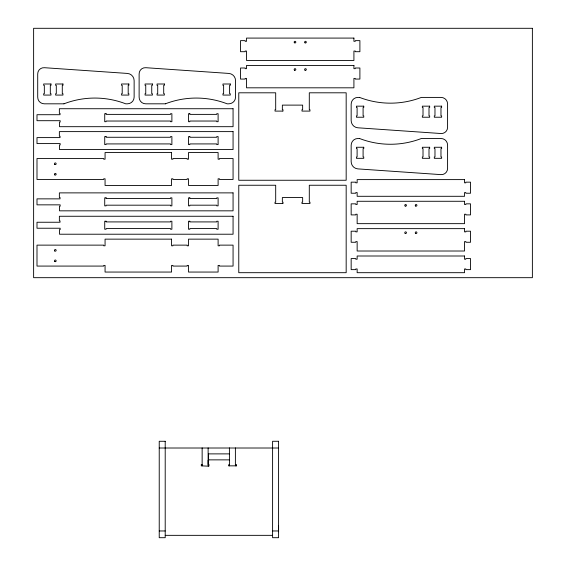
<?xml version="1.0" encoding="UTF-8"?>
<svg xmlns="http://www.w3.org/2000/svg" width="566" height="566" viewBox="0 0 566 566"><rect width="100%" height="100%" fill="white"/><g stroke="black" fill="none" stroke-linecap="round" stroke-linejoin="round"><path stroke-width="0.85" d="M208.79 466.193L201.305 465.853L201.305 464.488L202.14 464.488M282.002 111.099L275.026 111.099L275.026 109.733L275.692 109.733L275.692 92.81L238.774 92.803L238.774 180.257L346.173 180.257L346.173 92.803L309.298 92.803L309.298 109.733L309.963 109.733L309.963 111.092L301.982 111.092L301.982 109.733L302.647 109.733L302.647 105.113L282.363 105.113L282.342 109.733L283.007 109.733L283 111.106L282.335 111.099M282.002 203.534L275.026 203.534L275.026 202.168L275.692 202.168L275.692 185.245L238.774 185.245L238.774 272.692L346.173 272.692L346.173 185.245L309.298 185.245L309.298 202.168L309.963 202.168L309.963 203.527L301.982 203.527L301.982 202.168L302.647 202.168L302.647 197.548L282.363 197.548L282.342 202.168L283.007 202.168L283 203.541L282.335 203.541M159.23 448.01L278.585 448.01M208.345 453.882L229.471 453.882M229.407 459.868L208.458 459.868L208.458 453.882M235.392 464.488L236.411 464.488L236.411 465.853M229.407 464.82L228.572 464.82L228.572 465.853L236.51 465.846M159.23 530.965L165.208 530.965M272.6 530.965L278.585 530.965M165.222 535.344L272.621 535.344M208.458 465.853L208.953 465.86L208.96 464.488L208.132 464.481L208.147 460.2L208.812 459.868M278.592 525.772L278.592 531.757M235.392 447.897L235.392 465.853M229.407 447.897L229.407 465.853M208.125 447.897L208.125 465.853M202.14 447.897L202.14 465.853M532.38 28.3L33.62 28.3L33.62 277.68L532.38 277.68L532.38 28.3M353.913 38.085L246.521 38.085L246.521 41.304L245.163 41.304L245.163 40.639L240.536 40.639L240.536 51.704L245.163 51.704L245.163 51.039L246.521 51.039L246.521 60.456L353.913 60.456L353.913 51.039L355.278 51.039L355.278 51.704L359.898 51.704L359.898 40.639L355.278 40.639L355.278 41.304L353.913 41.304L353.913 38.085M353.913 65.444L246.521 65.444L246.521 68.663L245.163 68.663L245.163 67.998L240.536 67.998L240.536 79.07L245.163 79.07L245.163 78.405L246.521 78.405L246.521 87.815L353.913 87.815L353.913 78.405L355.278 78.405L355.278 79.07L359.898 79.07L359.898 67.998L355.278 67.998L355.278 68.663L353.913 68.663L353.913 65.444M50.982 84.001L43.667 84.001L43.667 85.367L44.332 85.367L44.332 93.708L43.667 93.708L43.667 95.074L50.982 95.074L50.982 93.708L50.317 93.708L50.317 85.367L50.982 85.367L50.982 84.001M62.953 84.001L55.638 84.001L55.638 85.367L56.303 85.367L56.303 93.708L55.638 93.708L55.638 95.074L62.953 95.074L62.953 93.708L62.288 93.708L62.288 85.367L62.953 85.367L62.953 84.001M128.857 84.001L121.541 84.001L121.541 85.367L122.206 85.367L122.206 93.708L121.541 93.708L121.541 95.074L128.857 95.074L128.857 93.708L128.192 93.708L128.192 85.367L128.857 85.367L128.857 84.001M152.403 84.001L145.08 84.001L145.08 85.367L145.745 85.367L145.745 93.708L145.08 93.708L145.08 95.074L152.403 95.074L152.403 93.708L151.738 93.708L151.738 85.367L152.403 85.367L152.403 84.001M164.366 84.001L157.051 84.001L157.051 85.367L157.716 85.367L157.716 93.708L157.051 93.708L157.051 95.074L164.366 95.074L164.366 93.708L163.701 93.708L163.701 85.367L164.366 85.367L164.366 84.001M230.27 84.001L222.954 84.001L222.954 85.367L223.62 85.367L223.62 93.708L222.954 93.708L222.954 95.074L230.27 95.074L230.27 93.708L229.605 93.708L229.605 85.367L230.27 85.367L230.27 84.001M359.559 97.409L357.896 97.409A6.735 6.735 0 0 0 351.161 104.158L351.161 120.579A7.238 7.238 0 0 0 357.896 127.796L440.85 133.519A6.176 6.176 0 0 0 447.586 127.237L447.586 104.158A6.559 6.559 0 0 0 440.836 97.409L421.352 97.409A85.841 85.841 0 0 1 359.559 97.409M63.951 103.819L44.459 103.819A6.559 6.559 0 0 1 37.71 97.069L37.71 73.997A6.176 6.176 0 0 1 44.445 67.708L127.4 73.431A7.238 7.238 0 0 1 134.135 80.648L134.135 97.069A6.735 6.735 0 0 1 127.4 103.819L125.737 103.819A85.841 85.841 0 0 0 63.951 103.819M165.364 103.819L145.872 103.819A6.559 6.559 0 0 1 139.123 97.069L139.123 73.997A6.176 6.176 0 0 1 145.858 67.708L228.813 73.431A7.238 7.238 0 0 1 235.555 80.648L235.555 97.069A6.735 6.735 0 0 1 228.813 103.819L227.15 103.819A85.841 85.841 0 0 0 165.364 103.819M363.754 106.16L356.439 106.16L356.439 107.519L357.104 107.519L357.104 115.86L356.439 115.86L356.439 117.226L363.754 117.226L363.754 115.86L363.089 115.86L363.089 107.519L363.754 107.519L363.754 106.16M429.665 106.16L422.349 106.16L422.349 107.519L423.014 107.519L423.014 115.86L422.349 115.86L422.349 117.226L429.665 117.226L429.665 115.86L429 115.86L429 107.519L429.665 107.519L429.665 106.16M441.636 106.16L434.313 106.16L434.313 107.519L434.978 107.519L434.978 115.86L434.313 115.86L434.313 117.226L441.636 117.226L441.636 115.86L440.971 115.86L440.971 107.519L441.636 107.519L441.636 106.16M233.065 108.729L59.366 108.729L59.366 113.356L60.031 113.356L60.031 114.714L36.995 114.714L36.995 120.7L60.166 120.7L60.166 122.065L59.501 122.065L59.501 126.685L233.065 126.685L233.065 108.729M106.083 113.688L104.724 113.688L104.724 121.697L106.083 121.697L106.083 121.032L170.522 121.032L170.522 121.697L171.887 121.697L171.887 113.716L170.522 113.716L170.522 114.382L106.083 114.382L106.083 113.688M189.843 113.716L188.513 113.716L188.513 121.697L189.843 121.697L189.843 121.032L216.743 121.032L216.743 121.697L218.108 121.697L218.108 113.716L216.743 113.716L216.743 114.382L189.843 114.382L189.843 113.716M233.065 131.616L59.366 131.616L59.366 136.236L60.031 136.236L60.031 137.602L36.995 137.602L36.995 143.587L60.166 143.587L60.166 144.953L59.501 144.953L59.501 149.573L233.065 149.573L233.065 131.616M106.083 136.569L104.724 136.569L104.724 144.585L106.083 144.585L106.083 143.92L170.522 143.92L170.522 144.585L171.887 144.585L171.887 136.604L170.522 136.604L170.522 137.269L106.083 137.269L106.083 136.569M189.843 136.604L188.513 136.604L188.513 144.585L189.843 144.585L189.843 143.92L216.743 143.92L216.743 144.585L218.108 144.585L218.108 136.604L216.743 136.604L216.743 137.269L189.843 137.269L189.843 136.604M359.559 138.507L357.896 138.507A6.735 6.735 0 0 0 351.161 145.257L351.161 161.678A7.238 7.238 0 0 0 357.896 168.894L440.85 174.618A6.176 6.176 0 0 0 447.586 168.335L447.586 145.257A6.559 6.559 0 0 0 440.836 138.507L421.352 138.507A85.841 85.841 0 0 1 359.559 138.507M363.754 147.259L356.439 147.259L356.439 148.617L357.104 148.617L357.104 156.959L356.439 156.959L356.439 158.324L363.754 158.324L363.754 156.959L363.089 156.959L363.089 148.617L363.754 148.617L363.754 147.259M429.665 147.259L422.349 147.259L422.349 148.617L423.014 148.617L423.014 156.959L422.349 156.959L422.349 158.324L429.665 158.324L429.665 156.959L429 156.959L429 148.617L429.665 148.617L429.665 147.259M441.636 147.259L434.313 147.259L434.313 148.617L434.978 148.617L434.978 156.959L434.313 156.959L434.313 158.324L441.636 158.324L441.636 156.959L440.971 156.959L440.971 148.617L441.636 148.617L441.636 147.259M171.569 152.537L105.064 152.537L105.064 159.188L103.705 159.188L103.705 158.522L36.995 158.522L36.995 179.472L103.705 179.472L103.705 178.806L105.064 178.806L105.064 185.457L171.569 185.457L171.569 178.806L172.927 178.806L172.927 179.472L187.148 179.472L187.148 178.806L188.513 178.806L188.513 185.457L218.108 185.457L218.108 178.806L219.466 178.806L219.466 179.472L233.065 179.472L233.065 158.522L219.466 158.522L219.466 159.188L218.108 159.188L218.108 152.537L188.513 152.537L188.513 159.188L187.148 159.188L187.148 158.522L172.927 158.522L172.927 159.188L171.569 159.188L171.569 152.537M464.545 179.606L357.146 179.606L357.146 182.825L355.781 182.825L355.781 182.16L351.161 182.16L351.161 193.232L355.781 193.232L355.781 192.567L357.146 192.567L357.146 196.296L464.545 196.296L464.545 192.567L465.811 192.567L465.811 193.232L470.53 193.232L470.53 182.16L465.811 182.16L465.811 182.825L464.545 182.825L464.545 179.606M233.065 192.879L59.366 192.879L59.366 197.499L60.031 197.499L60.031 198.864L36.995 198.864L36.995 204.85L60.166 204.85L60.166 206.208L59.501 206.208L59.501 210.835L233.065 210.835L233.065 192.879M106.083 197.831L104.724 197.831L104.724 205.847L106.083 205.847L106.083 205.182L170.522 205.182L170.522 205.847L171.887 205.847L171.887 197.867L170.522 197.867L170.522 198.532L106.083 198.532L106.083 197.831M189.843 197.867L188.513 197.867L188.513 205.847L189.843 205.847L189.843 205.182L216.743 205.182L216.743 205.847L218.108 205.847L218.108 197.867L216.743 197.867L216.743 198.532L189.843 198.532L189.843 197.867M464.53 201.277L357.146 201.277L357.146 204.503L355.781 204.503L355.781 203.838L351.161 203.838L351.161 214.903L355.781 214.903L355.781 214.238L357.146 214.238L357.146 223.655L464.53 223.655L464.53 214.238L465.896 214.238L465.896 214.903L470.516 214.903L470.516 203.838L465.896 203.838L465.896 204.503L464.53 204.503L464.53 201.277M233.065 216.262L59.366 216.262L59.366 220.889L60.031 220.889L60.031 222.247L36.995 222.247L36.995 228.232L60.166 228.232L60.166 229.598L59.501 229.598L59.501 234.218L233.065 234.218L233.065 216.262M106.083 221.221L104.724 221.221L104.724 229.23L106.083 229.23L106.083 228.565L170.522 228.565L170.522 229.23L171.887 229.23L171.887 221.249L170.522 221.249L170.522 221.914L106.083 221.914L106.083 221.221M189.843 221.249L188.513 221.249L188.513 229.23L189.843 229.23L189.843 228.565L216.743 228.565L216.743 229.23L218.108 229.23L218.108 221.249L216.743 221.249L216.743 221.914L189.843 221.914L189.843 221.249M464.53 228.643L357.146 228.643L357.146 231.862L355.781 231.862L355.781 231.197L351.161 231.197L351.161 242.269L355.781 242.269L355.781 241.604L357.146 241.604L357.146 251.014L464.53 251.014L464.53 241.604L465.896 241.604L465.896 242.269L470.516 242.269L470.516 231.197L465.896 231.197L465.896 231.862L464.53 231.862L464.53 228.643M171.569 239.142L105.064 239.142L105.064 245.793L103.705 245.793L103.705 245.128L36.995 245.128L36.995 266.077L103.705 266.077L103.705 265.412L105.064 265.412L105.064 272.055L171.569 272.055L171.569 265.412L172.927 265.412L172.927 266.077L187.148 266.077L187.148 265.412L188.513 265.412L188.513 272.055L218.108 272.055L218.108 265.412L219.466 265.412L219.466 266.077L233.065 266.077L233.065 245.128L219.466 245.128L219.466 245.793L218.108 245.793L218.108 239.142L188.513 239.142L188.513 245.793L187.148 245.793L187.148 245.128L172.927 245.128L172.927 245.793L171.569 245.793L171.569 239.142M464.545 256.002L357.146 256.002L357.146 259.221L355.781 259.221L355.781 258.556L351.161 258.556L351.161 269.628L355.781 269.628L355.781 268.963L357.146 268.963L357.146 272.692L464.545 272.692L464.545 268.963L465.811 268.963L465.811 269.628L470.53 269.628L470.53 258.556L465.811 258.556L465.811 259.221L464.545 259.221L464.545 256.002M165.208 441.275L159.23 441.275L159.23 537.7L165.208 537.7L165.208 441.275M278.585 441.275L272.6 441.275L272.6 537.7L278.585 537.7L278.585 441.275M415.67 233.418A0.828 0.828 0 0 0 416.923 232.711A0.828 0.828 0 0 0 415.685 231.975A0.828 0.828 0 0 0 415.67 233.418M405.199 233.418A0.828 0.828 0 0 0 406.445 232.704A0.828 0.828 0 0 0 405.199 231.982A0.828 0.828 0 0 0 405.199 233.418M415.67 206.052A0.828 0.828 0 0 0 416.923 205.352A0.828 0.828 0 0 0 415.685 204.616A0.828 0.828 0 0 0 415.67 206.052M405.199 206.059A0.828 0.828 0 0 0 406.445 205.338A0.828 0.828 0 0 0 405.199 204.616A0.828 0.828 0 0 0 405.199 206.059M305.046 70.219A0.828 0.828 0 0 0 306.305 69.512A0.828 0.828 0 0 0 305.067 68.776A0.828 0.828 0 0 0 305.046 70.219M294.575 70.226A0.828 0.828 0 0 0 295.827 69.505A0.828 0.828 0 0 0 294.575 68.783A0.828 0.828 0 0 0 294.575 70.226M54.874 174.944A0.828 0.828 0 0 0 56.14 174.257A0.828 0.828 0 0 0 54.909 173.507A0.828 0.828 0 0 0 54.874 174.944M54.718 164.345A0.828 0.828 0 0 0 56.112 163.977A0.828 0.828 0 0 0 55.093 162.958A0.828 0.828 0 0 0 54.718 164.345M54.874 261.549A0.828 0.828 0 0 0 56.14 260.855A0.828 0.828 0 0 0 54.909 260.105A0.828 0.828 0 0 0 54.874 261.549M54.718 250.95A0.828 0.828 0 0 0 56.112 250.575A0.828 0.828 0 0 0 55.093 249.556A0.828 0.828 0 0 0 54.718 250.95M305.046 42.853A0.828 0.828 0 0 0 306.305 42.153A0.828 0.828 0 0 0 305.067 41.417A0.828 0.828 0 0 0 305.046 42.853M294.405 42.733A0.828 0.828 0 0 0 295.799 42.358A0.828 0.828 0 0 0 294.78 41.339A0.828 0.828 0 0 0 294.405 42.733"/></g></svg>
